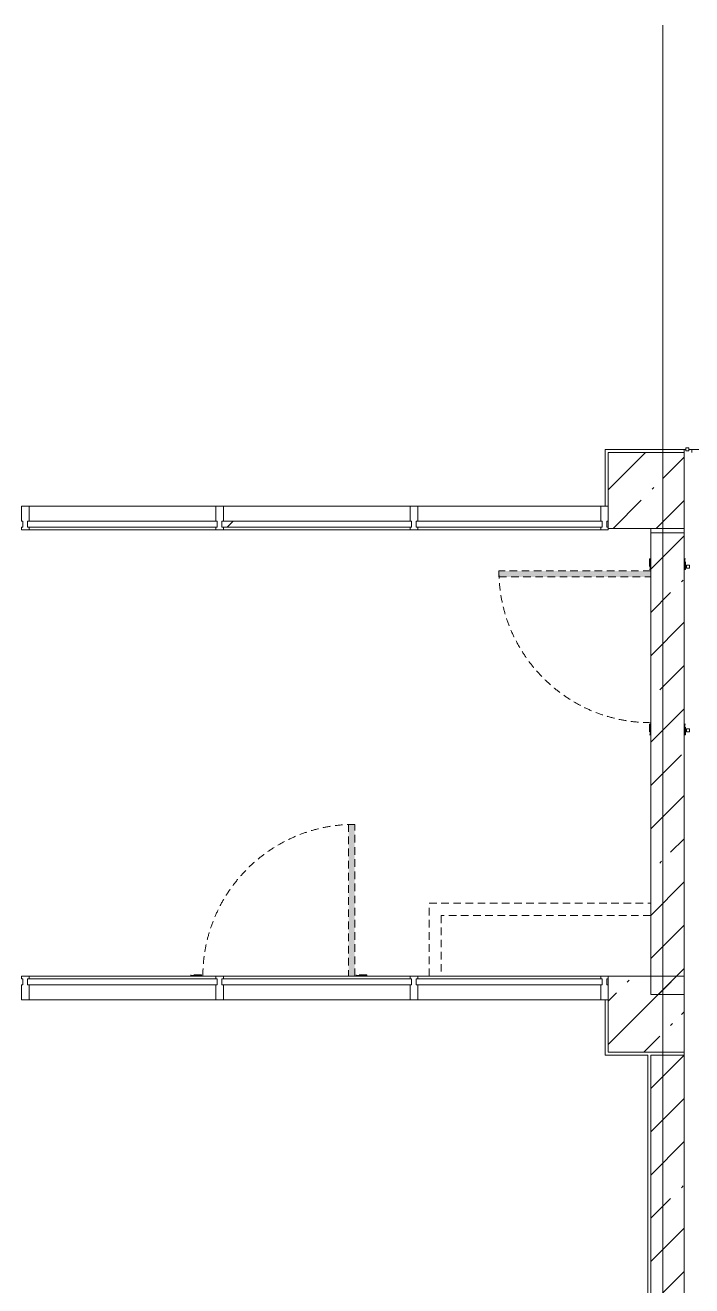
# Model space of a CAD drawing. Header units: millimetres. Extents: x 63482 to 319368, y -8553 to 29000.
# Drawn here: x 215149 to 219539, y 13610 to 21915 of the extents above; entities that cross this region are included whole.
import ezdxf

# ---------------------------------------------------------------- set-up
doc = ezdxf.new("R2010")
doc.units = ezdxf.units.MM
doc.linetypes.add('200_ШТРИХ__ш1_п0_6_', pattern=[80, 50, -30])
for name, color, linetype, lineweight in [('A-DETL-MBND', 7, '200_ШТРИХ__ш1_п0_6_', 9), ('A-GLAZ-CURT', 7, 'Continuous', 5), ('A-GLAZ-CWMG-2', 7, 'Continuous', 5), ('A-WALL-4', 7, 'Continuous', 5), ('I-WALL-2', 7, 'Continuous', 5), ('S-COLS', 7, 'Continuous', 5), ('Оси', 7, 'Continuous', 9)]:
    doc.layers.add(name, color=color, linetype=linetype, lineweight=lineweight)
doc.layers.add('A-FLOR-2', color=7, linetype='Continuous', lineweight=5, true_color=0xaaaaaa)
pattern_1 = [(45, (134788.6, 0), (-285.1231, 285.1231), []), (45, (135073.7, 0), (-285.1231, 285.1231), [504.031, -100.806, 16.764, -84.042])]

# ---------------------------------------------------------------- blocks, each defined once
blk = doc.blocks.new('110_Дверь_СКБ_1Ст_Внутренняя1 - Д-4 _л_ 1100x2100h_су мгн-32399982-Общий план 3 этажа с размещением фрагментов 3_1-3_8')
at = {"layer": 'A-DETL-MBND'}
for points in [[(472.5, 110), (512.5, 110), (512.5, 1110), (472.5, 1110), (472.5, 1043.3)], [(-567.5, 110), (-497.5, 110), (-497.5, 118), (-567.5, 118)], [(522.5, 110), (592.5, 110), (592.5, 118), (522.5, 118)], [(-567.5, -118), (-497.5, -118), (-497.5, -110), (-567.5, -110)], [(522.5, -118), (592.5, -118), (592.5, -110), (522.5, -110)]]:
    blk.add_hatch(color=256, dxfattribs=at).paths.add_polyline_path(points)
for p, q in [((512.5, 1110), (472.5, 1110)), ((472.5, 1110), (472.5, 110)), ((512.5, 110), (512.5, 1110)), ((-497.5, 118), (-567.5, 118)), ((-567.5, 118), (-567.5, 110)), ((-497.5, 110), (-497.5, 118)), ((592.5, 118), (522.5, 118)), ((522.5, 118), (522.5, 110)), ((592.5, 110), (592.5, 118)), ((-567.5, -110), (-567.5, -118)), ((-567.5, -118), (-497.5, -118)), ((-497.5, -118), (-497.5, -110)), ((522.5, -110), (522.5, -118)), ((522.5, -118), (592.5, -118)), ((592.5, -118), (592.5, -110))]:
    blk.add_line(p, q, dxfattribs=at)
blk.add_arc((512.5, 110), 1000, 90, 180, dxfattribs=at)
blk = doc.blocks.new('110_Дверь_СКБ_1Ст_Внутренняя1 - Д-4 _л_ 1100x2100h_су мгн-V104-Общий план 3 этажа с размещением фрагментов 3_1-3_8')
at = {"layer": 'A-DETL-MBND'}
for points in [[(472.5, 40), (512.5, 40), (512.5, 1040), (472.5, 1040), (472.5, 686)], [(-567.5, 40), (-497.5, 40), (-497.5, 48), (-567.5, 48)], [(592.5, 40), (592.5, 48), (522.5, 48), (522.5, 40), (529.3, 40)]]:
    blk.add_hatch(color=256, dxfattribs=at).paths.add_polyline_path(points)
for p, q in [((512.5, 1040), (472.5, 1040)), ((472.5, 1040), (472.5, 40)), ((512.5, 40), (512.5, 1040)), ((-497.5, 48), (-567.5, 48)), ((-567.5, 48), (-567.5, 40)), ((-497.5, 40), (-497.5, 48)), ((592.5, 48), (522.5, 48)), ((522.5, 48), (522.5, 40)), ((592.5, 40), (592.5, 48))]:
    blk.add_line(p, q, dxfattribs=at)
blk.add_arc((512.5, 40), 1000, 90, 180, dxfattribs=at)
blk = doc.blocks.new('BSC_Колонна _Прямоугольная - 500х500-V143-Общий план 3 этажа с размещением фрагментов 3_1-3_8')
at = {"layer": 'S-COLS'}
h = blk.add_hatch(dxfattribs=at)
h.set_pattern_fill('FP_96', color=256, style=0, pattern_type=2)
h.set_pattern_definition([(45, (-84450, -18850), (-285.1231, 285.1231), []), (45, (-84164.88, -18850), (-285.1231, 285.1231), [504.031, -100.806, 16.764, -84.042])])
h.paths.add_polyline_path([(-250, -250), (250, -250), (250, 250), (-250, 250), (-250, -187.4)])
for p, q in [((250, 250), (-250, 250)), ((-250, 250), (-250, -250)), ((250, -250), (250, 250)), ((-250, -250), (250, -250))]:
    blk.add_line(p, q, dxfattribs=at)
blk = doc.blocks.new('Прямоугольный импост - Импост структурный с накладкой - 160мм-V145-Общий план 3 этажа с размещением фрагментов 3_1-3_8')
at = {"layer": 'A-GLAZ-CWMG-2'}
for p, q in [((-50, 40), (-50, 140)), ((-50, 140), (0, 140)), ((0, 140), (0, 40)), ((-40, 40), (-50, 40)), ((-50, -17), (-50, 0)), ((-50, 0), (-40, 0)), ((-40, 0), (-40, 40)), ((-10, 40), (-10, 0)), ((0, 40), (-10, 40)), ((-10, 0), (0, 0)), ((0, 0), (0, -17)), ((0, -17), (-50, -17))]:
    blk.add_line(p, q, dxfattribs=at)
blk = doc.blocks.new('Системная панель - Стекло - 40мм-30335157-Общий план 3 этажа с размещением фрагментов 3_1-3_8')
at = {"layer": 'A-GLAZ-CURT'}
h = blk.add_hatch(dxfattribs=at)
h.set_pattern_fill('FP_101', color=256, style=0, pattern_type=2)
h.set_pattern_definition([(45, (-82780, -15133), (-1414.214, 1414.214), [1000, -3000]), (45, (-83780, -15633), (-1414.214, 1414.214), [3000, -1000]), (45, (-81780, -16133), (-1414.214, 1414.214), [1000, -3000])])
h.paths.add_polyline_path([(625, -40), (625, 0), (-625, 0), (-625, -40), (266.8, -40)])
for p, q in [((625, 0), (-625, 0)), ((-625, 0), (-625, -40)), ((-625, -40), (625, -40)), ((625, -40), (625, 0))]:
    blk.add_line(p, q, dxfattribs=at)
blk = doc.blocks.new('Прямоугольный импост - Импост структурный с накладкой - 160мм-23562108-Общий план 3 этажа с размещением фрагментов 3_1-3_8')
at = {"layer": 'A-GLAZ-CWMG-2'}
for p, q in [((82895, 15650), (81665, 15650)), ((82895, 15493), (81665, 15493))]:
    blk.add_line(p, q, dxfattribs=at)
blk = doc.blocks.new('Прямоугольный импост - Импост структурный с накладкой - 160мм-30335135-Общий план 3 этажа с размещением фрагментов 3_1-3_8')
at = {"layer": 'A-GLAZ-CWMG-2'}
for p, q in [((-25, 40), (-25, 140)), ((-25, 140), (25, 140)), ((25, 140), (25, 40)), ((-15, 40), (-25, 40)), ((-25, -17), (-25, 0)), ((-25, 0), (-15, 0)), ((-15, 0), (-15, 40)), ((15, 40), (15, 0)), ((25, 40), (15, 40)), ((15, 0), (25, 0)), ((25, 0), (25, -17)), ((25, -17), (-25, -17))]:
    blk.add_line(p, q, dxfattribs=at)
blk = doc.blocks.new('Прямоугольный импост - Импост структурный с накладкой - 160мм-23618922-Общий план 3 этажа с размещением фрагментов 3_1-3_8')
at = {"layer": 'A-GLAZ-CWMG-2'}
for p, q in [((-50, 0), (-50, 17)), ((-50, 17), (0, 17)), ((-40, 0), (-50, 0)), ((-40, -40), (-40, 0)), ((0, 0), (-10, 0)), ((-10, 0), (-10, -40)), ((0, 17), (0, 7)), ((-50, -140), (-50, -40)), ((-50, -40), (-40, -40)), ((-10, -40), (0, -40)), ((0, -140), (-50, -140))]:
    blk.add_line(p, q, dxfattribs=at)
blk = doc.blocks.new('Системная панель - Стекло - 40мм-V146-Общий план 3 этажа с размещением фрагментов 3_1-3_8')
at = {"layer": 'A-GLAZ-CURT'}
for p, q in [((612.5, 40), (-612.5, 40)), ((-612.5, 40), (-612.5, 0)), ((612.5, 0), (612.5, 40)), ((-612.5, 0), (612.5, 0))]:
    blk.add_line(p, q, dxfattribs=at)
blk = doc.blocks.new('Прямоугольный импост - Импост структурный с накладкой - 160мм-23562040-Общий план 3 этажа с размещением фрагментов 3_1-3_8')
at = {"layer": 'A-GLAZ-CWMG-2'}
for p, q in [((80335, 18747), (79130, 18747)), ((80335, 18590), (79130, 18590))]:
    blk.add_line(p, q, dxfattribs=at)
blk = doc.blocks.new('Прямоугольный импост - Импост структурный с накладкой - 160мм-23618920-Общий план 3 этажа с размещением фрагментов 3_1-3_8')
at = {"layer": 'A-GLAZ-CWMG-2'}
for p, q in [((-25, 0), (-25, 17)), ((-25, 17), (25, 17)), ((-15, 0), (-25, 0)), ((-15, -40), (-15, 0)), ((25, 0), (15, 0)), ((15, 0), (15, -40)), ((25, 17), (25, 0)), ((-25, -140), (-25, -40)), ((-25, -40), (-15, -40)), ((15, -40), (25, -40)), ((25, -40), (25, -140)), ((25, -140), (-25, -140))]:
    blk.add_line(p, q, dxfattribs=at)
blk = doc.blocks.new('Системная панель - Стекло - 40мм-V164-Общий план 3 этажа с размещением фрагментов 3_1-3_8')
at = {"layer": 'A-GLAZ-CURT'}
for p, q in [((625, 0), (-625, 0)), ((-625, 0), (-625, -40)), ((-625, -40), (625, -40)), ((625, -40), (625, 0))]:
    blk.add_line(p, q, dxfattribs=at)
blk = doc.blocks.new('Системная панель - Стекло - 40мм-23618924-Общий план 3 этажа с размещением фрагментов 3_1-3_8')
at = {"layer": 'A-GLAZ-CURT'}
h = blk.add_hatch(dxfattribs=at)
h.set_pattern_fill('FP_122', color=256, style=0, pattern_type=2)
h.set_pattern_definition([(45, (-82780, -18107), (-1414.214, 1414.214), [1000, -3000]), (45, (-83780, -18607), (-1414.214, 1414.214), [3000, -1000]), (45, (-81780, -19107), (-1414.214, 1414.214), [1000, -3000])])
h.paths.add_polyline_path([(625, 0), (625, 40), (-625, 40), (-625, 0)])
for p, q in [((625, 40), (-625, 40)), ((-625, 40), (-625, 0)), ((-625, 0), (625, 0)), ((625, 0), (625, 40))]:
    blk.add_line(p, q, dxfattribs=at)
blk = doc.blocks.new('Прямоугольный импост - Импост структурный с накладкой - 160мм-23562109-Общий план 3 этажа с размещением фрагментов 3_1-3_8')
at = {"layer": 'A-GLAZ-CWMG-2'}
for p, q in [((81615, 15650), (80385, 15650)), ((81615, 15493), (80385, 15493))]:
    blk.add_line(p, q, dxfattribs=at)
blk = doc.blocks.new('Прямоугольный импост - Импост структурный с накладкой - 160мм-30335136-Общий план 3 этажа с размещением фрагментов 3_1-3_8')
at = {"layer": 'A-GLAZ-CWMG-2'}
for p, q in [((-25, 40), (-25, 140)), ((-25, 140), (25, 140)), ((25, 140), (25, 40)), ((-15, 40), (-25, 40)), ((-25, -17), (-25, 0)), ((-25, 0), (-15, 0)), ((-15, 0), (-15, 40)), ((15, 40), (15, 0)), ((25, 40), (15, 40)), ((15, 0), (25, 0)), ((25, 0), (25, -17)), ((25, -17), (-25, -17))]:
    blk.add_line(p, q, dxfattribs=at)
blk = doc.blocks.new('Прямоугольный импост - Импост структурный с накладкой - 160мм-22751478-Общий план 3 этажа с размещением фрагментов 3_1-3_8')
at = {"layer": 'A-GLAZ-CWMG-2'}
for p, q in [((82895, 18747), (81665, 18747)), ((82895, 18590), (81665, 18590))]:
    blk.add_line(p, q, dxfattribs=at)
blk = doc.blocks.new('Системная панель - Стекло - 40мм-V165-Общий план 3 этажа с размещением фрагментов 3_1-3_8')
at = {"layer": 'A-GLAZ-CURT'}
for p, q in [((625, 40), (-625, 40)), ((-625, 40), (-625, 0)), ((-625, 0), (625, 0)), ((625, 0), (625, 40))]:
    blk.add_line(p, q, dxfattribs=at)
blk = doc.blocks.new('Системная панель - Стекло - 40мм-V166-Общий план 3 этажа с размещением фрагментов 3_1-3_8')
at = {"layer": 'A-GLAZ-CURT'}
for p, q in [((612.5, 0), (-612.5, 0)), ((-612.5, 0), (-612.5, -40)), ((-612.5, -40), (612.5, -40)), ((612.5, -40), (612.5, 0))]:
    blk.add_line(p, q, dxfattribs=at)
blk = doc.blocks.new('Прямоугольный импост - Импост структурный с накладкой - 160мм-23562112-Общий план 3 этажа с размещением фрагментов 3_1-3_8')
at = {"layer": 'A-GLAZ-CWMG-2'}
for p, q in [((84150, 15650), (82945, 15650)), ((84150, 15493), (82945, 15493))]:
    blk.add_line(p, q, dxfattribs=at)

msp = doc.modelspace()

# ---------------------------------------------------------------- hatches: boundary and pattern name
at = {"layer": 'I-WALL-2'}
h = msp.add_hatch(dxfattribs=at)
h.set_pattern_fill('FP_48', color=256, style=0, pattern_type=2)
h.set_pattern_definition(pattern_1)
h.paths.add_polyline_path([(219488.6, 15530), (219488.6, 18570), (219268.6, 18570), (219268.6, 15530), (219335.3, 15530)])
h = msp.add_hatch(dxfattribs=at)
h.set_pattern_fill('FP_48', color=256, style=0, pattern_type=2)
h.set_pattern_definition(pattern_1)
h.paths.add_polyline_path([(219335.3, 4050), (219488.6, 4050), (219488.6, 15130), (219268.6, 15130), (219268.6, 4050)])
at = {"layer": 'S-COLS'}
h = msp.add_hatch(dxfattribs=at)
h.set_pattern_fill('FP_48', color=256, style=0, pattern_type=2)
h.set_pattern_definition(pattern_1)
h.paths.add_polyline_path([(218988.6, 15150), (219488.6, 15150), (219488.6, 15650), (218988.6, 15650)])

# ---------------------------------------------------------------- linework, layer by layer
at = {"layer": 'A-DETL-MBND'}
for p, q in [((219523.6, 18358.5), (219503.6, 18358.5)), ((219503.6, 18358.5), (219503.6, 18338.5)), ((219523.6, 18338.5), (219523.6, 18358.5)), ((219503.6, 18338.5), (219523.6, 18338.5)), ((219523.6, 17280), (219503.6, 17280)), ((219503.6, 17280), (219503.6, 17260)), ((219523.6, 17260), (219523.6, 17280)), ((219503.6, 17260), (219523.6, 17260)), ((217808.6, 15650), (217808.6, 16130)), ((217808.6, 16130), (219268.6, 16130)), ((217888.6, 16050), (217888.6, 15650)), ((219268.6, 16050), (217888.6, 16050))]:
    msp.add_line(p, q, dxfattribs=at)
at = {"layer": 'A-FLOR-2'}
for p, q in [((218968.6, 18747), (218968.6, 19120)), ((218968.6, 19120), (219499.1, 19120)), ((219488.6, 19100), (219488.6, 19120)), ((219519.1, 19120), (219778.6, 19120)), ((219538.6, 19120), (219538.6, 19100)), ((219268.6, 18600), (219268.6, 18570)), ((219488.6, 18570), (219488.6, 18600)), ((218968.6, 15130), (218968.6, 15493)), ((219248.6, 15130), (218968.6, 15130)), ((219248.6, 11900), (219248.6, 15130)), ((219488.6, 15130), (219488.6, 15150))]:
    msp.add_line(p, q, dxfattribs=at)
at = {"layer": 'A-WALL-4'}
for p, q in [((219519.1, 19131), (219499.1, 19131)), ((219499.1, 19131), (219499.1, 19111)), ((219499.1, 19111), (219519.1, 19111)), ((219519.1, 19111), (219519.1, 19131))]:
    msp.add_line(p, q, dxfattribs=at)
at = {"layer": 'I-WALL-2'}
for p, q in [((219268.6, 18570), (219268.6, 15530)), ((219488.6, 18570), (219268.6, 18570)), ((219488.6, 15530), (219488.6, 18570)), ((219268.6, 15530), (219488.6, 15530)), ((219268.6, 15130), (219268.6, 11880)), ((219488.6, 15130), (219268.6, 15130)), ((219488.6, 4050), (219488.6, 15130))]:
    msp.add_line(p, q, dxfattribs=at)
at = {"layer": 'S-COLS'}
for p, q in [((219488.6, 15650), (218988.6, 15650)), ((218988.6, 15650), (218988.6, 15150)), ((219488.6, 15150), (219488.6, 15650)), ((218988.6, 15150), (219488.6, 15150))]:
    msp.add_line(p, q, dxfattribs=at)
at = {"layer": 'Оси'}
msp.add_line((219348.6, 10029.8), (219348.6, 21915.1), dxfattribs=at)

# ---------------------------------------------------------------- block references
at = {"layer": 'A-DETL-MBND', "rotation": 89.9999999999999}
msp.add_blockref('110_Дверь_СКБ_1Ст_Внутренняя1 - Д-4 _л_ 1100x2100h_су мгн-32399982-Общий план 3 этажа с размещением фрагментов 3_1-3_8', (219378.6, 17807.5), dxfattribs=at)
at = {"layer": 'A-DETL-MBND'}
msp.add_blockref('110_Дверь_СКБ_1Ст_Внутренняя1 - Д-4 _л_ 1100x2100h_су мгн-V104-Общий план 3 этажа с размещением фрагментов 3_1-3_8', (216806.1, 15610), dxfattribs=at)
at = {"layer": 'A-GLAZ-CURT'}
for name, p in [('Системная панель - Стекло - 40мм-V165-Общий план 3 этажа с размещением фрагментов 3_1-3_8', (215788.6, 18607)), ('Системная панель - Стекло - 40мм-23618924-Общий план 3 этажа с размещением фрагментов 3_1-3_8', (217068.6, 18607)), ('Системная панель - Стекло - 40мм-V146-Общий план 3 этажа с размещением фрагментов 3_1-3_8', (218336.1, 18607)), ('Системная панель - Стекло - 40мм-V164-Общий план 3 этажа с размещением фрагментов 3_1-3_8', (215788.6, 15633)), ('Системная панель - Стекло - 40мм-30335157-Общий план 3 этажа с размещением фрагментов 3_1-3_8', (217068.6, 15633)), ('Системная панель - Стекло - 40мм-V166-Общий план 3 этажа с размещением фрагментов 3_1-3_8', (218336.1, 15633))]:
    msp.add_blockref(name, p, dxfattribs=at)
at = {"layer": 'A-GLAZ-CWMG-2', "extrusion": (0, 0, -1), "rotation": 180}
for name, p in [('Прямоугольный импост - Импост структурный с накладкой - 160мм-23618920-Общий план 3 этажа с размещением фрагментов 3_1-3_8', (-215148.6, 18607)), ('Прямоугольный импост - Импост структурный с накладкой - 160мм-23618920-Общий план 3 этажа с размещением фрагментов 3_1-3_8', (-216428.6, 18607)), ('Прямоугольный импост - Импост структурный с накладкой - 160мм-23618920-Общий план 3 этажа с размещением фрагментов 3_1-3_8', (-217708.6, 18607)), ('Прямоугольный импост - Импост структурный с накладкой - 160мм-23618922-Общий план 3 этажа с размещением фрагментов 3_1-3_8', (-218988.6, 18607)), ('Прямоугольный импост - Импост структурный с накладкой - 160мм-30335136-Общий план 3 этажа с размещением фрагментов 3_1-3_8', (-215148.6, 15633)), ('Прямоугольный импост - Импост структурный с накладкой - 160мм-30335135-Общий план 3 этажа с размещением фрагментов 3_1-3_8', (-216428.6, 15633)), ('Прямоугольный импост - Импост структурный с накладкой - 160мм-30335136-Общий план 3 этажа с размещением фрагментов 3_1-3_8', (-217708.6, 15633)), ('Прямоугольный импост - Импост структурный с накладкой - 160мм-V145-Общий план 3 этажа с размещением фрагментов 3_1-3_8', (-218988.6, 15633))]:
    msp.add_blockref(name, p, dxfattribs=at)
at = {"layer": 'A-GLAZ-CWMG-2'}
for name, p in [('Прямоугольный импост - Импост структурный с накладкой - 160мм-22751478-Общий план 3 этажа с размещением фрагментов 3_1-3_8', (133508.6, 0)), ('Прямоугольный импост - Импост структурный с накладкой - 160мм-22751478-Общий план 3 этажа с размещением фрагментов 3_1-3_8', (134788.6, 0)), ('Прямоугольный импост - Импост структурный с накладкой - 160мм-23562040-Общий план 3 этажа с размещением фрагментов 3_1-3_8', (138603.6, 0)), ('Прямоугольный импост - Импост структурный с накладкой - 160мм-23562109-Общий план 3 этажа с размещением фрагментов 3_1-3_8', (134788.6, 0)), ('Прямоугольный импост - Импост структурный с накладкой - 160мм-23562108-Общий план 3 этажа с размещением фрагментов 3_1-3_8', (134788.6, 0)), ('Прямоугольный импост - Импост структурный с накладкой - 160мм-23562112-Общий план 3 этажа с размещением фрагментов 3_1-3_8', (134788.6, 0))]:
    msp.add_blockref(name, p, dxfattribs=at)
at = {"layer": 'S-COLS'}
msp.add_blockref('BSC_Колонна _Прямоугольная - 500х500-V143-Общий план 3 этажа с размещением фрагментов 3_1-3_8', (219238.6, 18850), dxfattribs=at)

doc.saveas('drawing.dxf')
